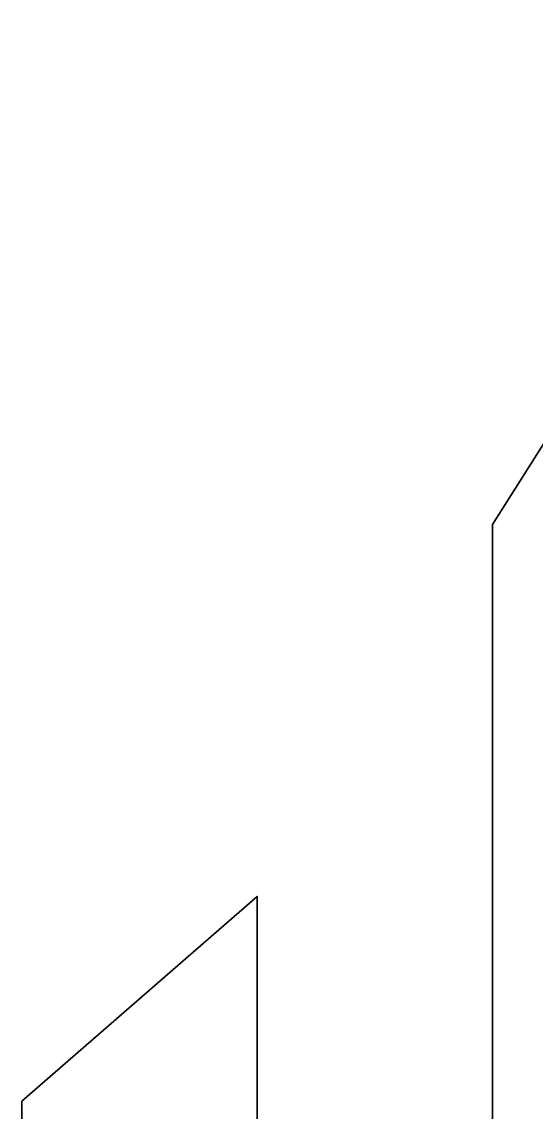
# Model space of a CAD drawing. Header units: centimetres. Extents: x -23.9 to 25.8, y -49.2 to 14.5.
# Drawn here: x -7.086 to -5.976, y -5.833 to -3.479 of the extents above; entities that cross this region are included whole.
import ezdxf

# ---------------------------------------------------------------- set-up
doc = ezdxf.new("R2010")
doc.units = ezdxf.units.CM
doc.header["$MEASUREMENT"] = 0
doc.layers.add('layer 1', color=7, linetype='Continuous')

msp = doc.modelspace()

# ---------------------------------------------------------------- linework, layer by layer
at = {"layer": 'layer 1', "color": 1, "lineweight": 35}
msp.add_open_spline([(-2.76736, 0.65652), (-2.76736, 0.65652), (0.53372, -4.56392), (0.53372, -4.56392), (0.53372, -4.56392), (0.53372, -4.56392), (0.53372, -9.4379), (0.53372, -9.4379), (0.53372, -9.4379), (0.53372, -9.4379), (1.04165, -9.4379), (1.04165, -9.4379), (1.04165, -9.4379), (1.04165, -9.4379), (1.04165, -5.37241), (1.04165, -5.37241), (1.04165, -5.37241), (1.04165, -5.37241), (1.54976, -5.82386), (1.54976, -5.82386), (1.54976, -5.82386), (1.54976, -5.82386), (1.54976, -10.66958), (1.54976, -10.66958), (1.54976, -10.66958), (1.54976, -10.66958), (1.04165, -10.66958), (1.04165, -10.66958), (1.04165, -10.66958), (1.04165, -10.66958), (1.04165, -10.66987), (1.04165, -10.66987), (1.04165, -10.66987), (1.04165, -10.66987), (-6.57835, -10.66987), (-6.57835, -10.66987), (-6.57835, -10.66987), (-6.57835, -10.66987), (-7.08628, -10.66906), (-7.08628, -10.66906), (-7.08628, -10.66906), (-7.08628, -10.66906), (-7.08628, -5.80979), (-7.08628, -5.80979), (-7.08628, -5.80979), (-7.08628, -5.80979), (-6.57835, -5.3673), (-6.57835, -5.3673), (-6.57835, -5.3673), (-6.57835, -5.3673), (-6.57835, -9.4379), (-6.57835, -9.4379), (-6.57835, -9.4379), (-6.57835, -9.4379), (-6.07025, -9.4379), (-6.07025, -9.4379), (-6.07025, -9.4379), (-6.07025, -9.4379), (-6.07025, -4.56434), (-6.07025, -4.56434), (-6.07025, -4.56434), (-6.07025, -4.56434), (-2.76736, 0.65652), (-2.76736, 0.65652)], degree=3, knots=[0, 0, 0, 0, 0.0588235, 0.0588235, 0.0588235, 0.0588235, 0.1176471, 0.1176471, 0.1176471, 0.1176471, 0.1764706, 0.1764706, 0.1764706, 0.1764706, 0.2352941, 0.2352941, 0.2352941, 0.2352941, 0.2941176, 0.2941176, 0.2941176, 0.2941176, 0.3529412, 0.3529412, 0.3529412, 0.3529412, 0.4117647, 0.4117647, 0.4117647, 0.4117647, 0.4705882, 0.4705882, 0.4705882, 0.4705882, 0.5294118, 0.5294118, 0.5294118, 0.5294118, 0.5882353, 0.5882353, 0.5882353, 0.5882353, 0.6470588, 0.6470588, 0.6470588, 0.6470588, 0.7058824, 0.7058824, 0.7058824, 0.7058824, 0.7647059, 0.7647059, 0.7647059, 0.7647059, 0.8235294, 0.8235294, 0.8235294, 0.8235294, 0.8823529, 0.8823529, 0.8823529, 0.8823529, 1, 1, 1, 1], dxfattribs=at)

doc.saveas('drawing.dxf')
